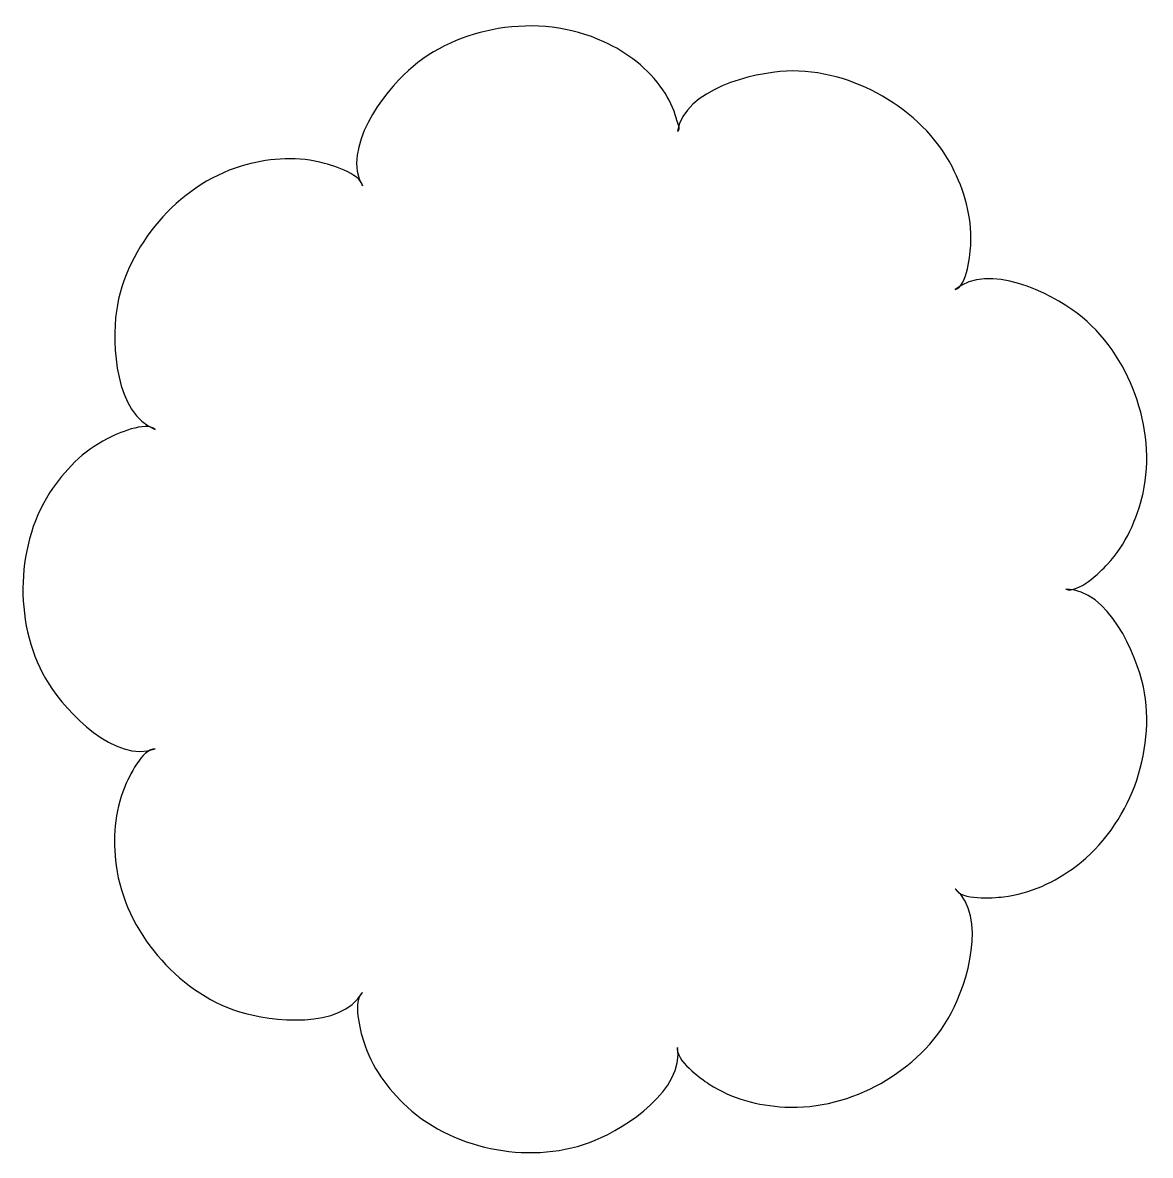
# Model space of a CAD drawing. Header units: centimetres. Extents: x -10.2 to 10.2, y -10.2 to 10.3.
import ezdxf

# ---------------------------------------------------------------- set-up
doc = ezdxf.new("R2010")
doc.units = ezdxf.units.CM
doc.header["$MEASUREMENT"] = 0
doc.layers.add('Camada 1', color=7, linetype='Continuous')

msp = doc.modelspace()

# ---------------------------------------------------------------- linework, layer by layer
at = {"layer": 'Camada 1'}
msp.add_open_spline([(8.70244, 0.00365), (9.48156, -0.00683), (9.97419, -1.17028), (10.10698, -1.76599), (10.10698, -1.76599), (10.23276, -2.35297), (10.1559, -2.99757), (9.94976, -3.55833), (9.94976, -3.55833), (9.74013, -4.1156), (9.36977, -4.64841), (8.89114, -5.00999), (8.89114, -5.00999), (8.49633, -5.30175), (8.06307, -5.50966), (7.57394, -5.56728), (7.57394, -5.56728), (7.3818, -5.58652), (6.80882, -5.63192), (6.70396, -5.42231), (6.70396, -5.42231), (7.28745, -5.93065), (6.91711, -7.13255), (6.63059, -7.67058), (6.63059, -7.67058), (6.35021, -8.20692), (5.87684, -8.64541), (5.35797, -8.94233), (5.35797, -8.94233), (4.84264, -9.23059), (4.21897, -9.40702), (3.61804, -9.37212), (3.61804, -9.37212), (3.13237, -9.34238), (2.66419, -9.22713), (2.25189, -8.9563), (2.25189, -8.9563), (2.08772, -8.84978), (1.63001, -8.52135), (1.67544, -8.29077), (1.67544, -8.29077), (1.80469, -9.05417), (0.74958, -9.74243), (0.18705, -9.97304), (0.18705, -9.97304), (-0.36847, -10.2054), (-1.01133, -10.24556), (-1.59743, -10.14248), (-1.59743, -10.14248), (-2.18525, -10.03593), (-2.77573, -9.77738), (-3.21594, -9.3686), (-3.21594, -9.3686), (-3.57405, -9.03668), (-3.86054, -8.64539), (-4.00641, -8.17546), (-4.00641, -8.17546), (-4.06494, -7.99377), (-4.20818, -7.44174), (-4.02475, -7.2985), (-4.02475, -7.2985), (-4.41869, -7.96932), (-5.66773, -7.82428), (-6.25207, -7.64611), (-6.25207, -7.64611), (-6.82508, -7.46794), (-7.34652, -7.0871), (-7.73085, -6.63114), (-7.73085, -6.63114), (-8.11518, -6.17346), (-8.40429, -5.59524), (-8.48116, -5.00125), (-8.48116, -5.00125), (-8.54318, -4.51738), (-8.51349, -4.03348), (-8.32569, -3.57753), (-8.32569, -3.57753), (-8.25494, -3.4028), (-8.00599, -2.88049), (-7.77366, -2.8875), (-7.77366, -2.8875), (-8.50735, -3.15126), (-9.37037, -2.23067), (-9.70051, -1.71357), (-9.70051, -1.71357), (-10.02108, -1.20869), (-10.17306, -0.57806), (-10.16782, 0.01937), (-10.16782, 0.01937), (-10.16695, 0.61336), (-10.00973, 1.24225), (-9.6848, 1.74535), (-9.6848, 1.74535), (-9.4149, 2.15588), (-9.08123, 2.50354), (-8.64189, 2.72365), (-8.64189, 2.72365), (-8.46896, 2.81623), (-7.94836, 3.04856), (-7.77369, 2.89484), (-7.77369, 2.89484), (-8.50129, 3.16911), (-8.56069, 4.43038), (-8.47769, 5.03307), (-8.47769, 5.03307), (-8.39294, 5.62878), (-8.09859, 6.207), (-7.71167, 6.65769), (-7.71167, 6.65769), (-7.3221, 7.11015), (-6.79801, 7.48573), (-6.22066, 7.65694), (-6.22066, 7.65694), (-5.75251, 7.79669), (-5.27382, 7.84212), (-4.79429, 7.73031), (-4.79429, 7.73031), (-4.60911, 7.68491), (-4.05795, 7.52941), (-4.02478, 7.30055), (-4.02478, 7.30055), (-4.40821, 7.97839), (-3.64484, 8.98634), (-3.19409, 9.39163), (-3.19409, 9.39163), (-2.74951, 9.79517), (-2.15383, 10.05198), (-1.56595, 10.14805), (-1.56595, 10.14805), (-0.92222, 10.25637), (-0.25052, 10.18298), (0.34432, 9.91048), (0.34432, 9.91048), (0.7671, 9.71831), (1.14789, 9.42309), (1.41342, 9.03876), (1.41342, 9.03876), (1.52523, 8.87977), (1.60561, 8.70509), (1.658, 8.51467), (1.658, 8.51467), (1.67546, 8.44651), (1.74709, 8.31377), (1.67546, 8.29279), (1.67546, 8.29279), (1.81169, 9.05794), (3.04156, 9.34795), (3.646, 9.37938), (3.646, 9.37938), (4.25219, 9.40557), (4.86885, 9.22563), (5.38593, 8.92517), (5.38593, 8.92517), (5.90478, 8.63167), (6.36947, 8.18447), (6.64458, 7.6499), (6.64458, 7.6499), (6.86818, 7.21318), (7.00449, 6.75373), (6.98351, 6.26285), (6.98351, 6.26285), (6.97652, 6.06719), (6.92411, 5.49942), (6.704, 5.42608), (6.704, 5.42608), (7.29796, 5.92569), (8.42649, 5.36493), (8.91211, 4.99282), (8.91211, 4.99282), (9.39429, 4.62947), (9.75415, 4.09141), (9.95676, 3.52888), (9.95676, 3.52888), (10.16292, 2.96638), (10.2328, 2.32524), (10.10001, 1.73829), (10.10001, 1.73829), (9.9882, 1.2614), (9.79606, 0.81942), (9.45715, 0.45432), (9.45715, 0.45432), (9.32437, 0.3111), (8.92606, -0.0802), (8.70244, 0.00365)], degree=3, knots=[0, 0, 0, 0, 0.0212766, 0.0212766, 0.0212766, 0.0212766, 0.04255319, 0.04255319, 0.04255319, 0.04255319, 0.06382979, 0.06382979, 0.06382979, 0.06382979, 0.08510638, 0.08510638, 0.08510638, 0.08510638, 0.10638298, 0.10638298, 0.10638298, 0.10638298, 0.12765957, 0.12765957, 0.12765957, 0.12765957, 0.14893617, 0.14893617, 0.14893617, 0.14893617, 0.17021277, 0.17021277, 0.17021277, 0.17021277, 0.19148936, 0.19148936, 0.19148936, 0.19148936, 0.21276596, 0.21276596, 0.21276596, 0.21276596, 0.23404255, 0.23404255, 0.23404255, 0.23404255, 0.25531915, 0.25531915, 0.25531915, 0.25531915, 0.27659574, 0.27659574, 0.27659574, 0.27659574, 0.29787234, 0.29787234, 0.29787234, 0.29787234, 0.31914894, 0.31914894, 0.31914894, 0.31914894, 0.34042553, 0.34042553, 0.34042553, 0.34042553, 0.36170213, 0.36170213, 0.36170213, 0.36170213, 0.38297872, 0.38297872, 0.38297872, 0.38297872, 0.40425532, 0.40425532, 0.40425532, 0.40425532, 0.42553191, 0.42553191, 0.42553191, 0.42553191, 0.44680851, 0.44680851, 0.44680851, 0.44680851, 0.46808511, 0.46808511, 0.46808511, 0.46808511, 0.4893617, 0.4893617, 0.4893617, 0.4893617, 0.5106383, 0.5106383, 0.5106383, 0.5106383, 0.53191489, 0.53191489, 0.53191489, 0.53191489, 0.55319149, 0.55319149, 0.55319149, 0.55319149, 0.57446809, 0.57446809, 0.57446809, 0.57446809, 0.59574468, 0.59574468, 0.59574468, 0.59574468, 0.61702128, 0.61702128, 0.61702128, 0.61702128, 0.63829787, 0.63829787, 0.63829787, 0.63829787, 0.65957447, 0.65957447, 0.65957447, 0.65957447, 0.68085106, 0.68085106, 0.68085106, 0.68085106, 0.70212766, 0.70212766, 0.70212766, 0.70212766, 0.72340426, 0.72340426, 0.72340426, 0.72340426, 0.74468085, 0.74468085, 0.74468085, 0.74468085, 0.76595745, 0.76595745, 0.76595745, 0.76595745, 0.78723404, 0.78723404, 0.78723404, 0.78723404, 0.80851064, 0.80851064, 0.80851064, 0.80851064, 0.82978723, 0.82978723, 0.82978723, 0.82978723, 0.85106383, 0.85106383, 0.85106383, 0.85106383, 0.87234043, 0.87234043, 0.87234043, 0.87234043, 0.89361702, 0.89361702, 0.89361702, 0.89361702, 0.91489362, 0.91489362, 0.91489362, 0.91489362, 0.93617021, 0.93617021, 0.93617021, 0.93617021, 0.95744681, 0.95744681, 0.95744681, 0.95744681, 1, 1, 1, 1], dxfattribs=at)

doc.saveas('drawing.dxf')
